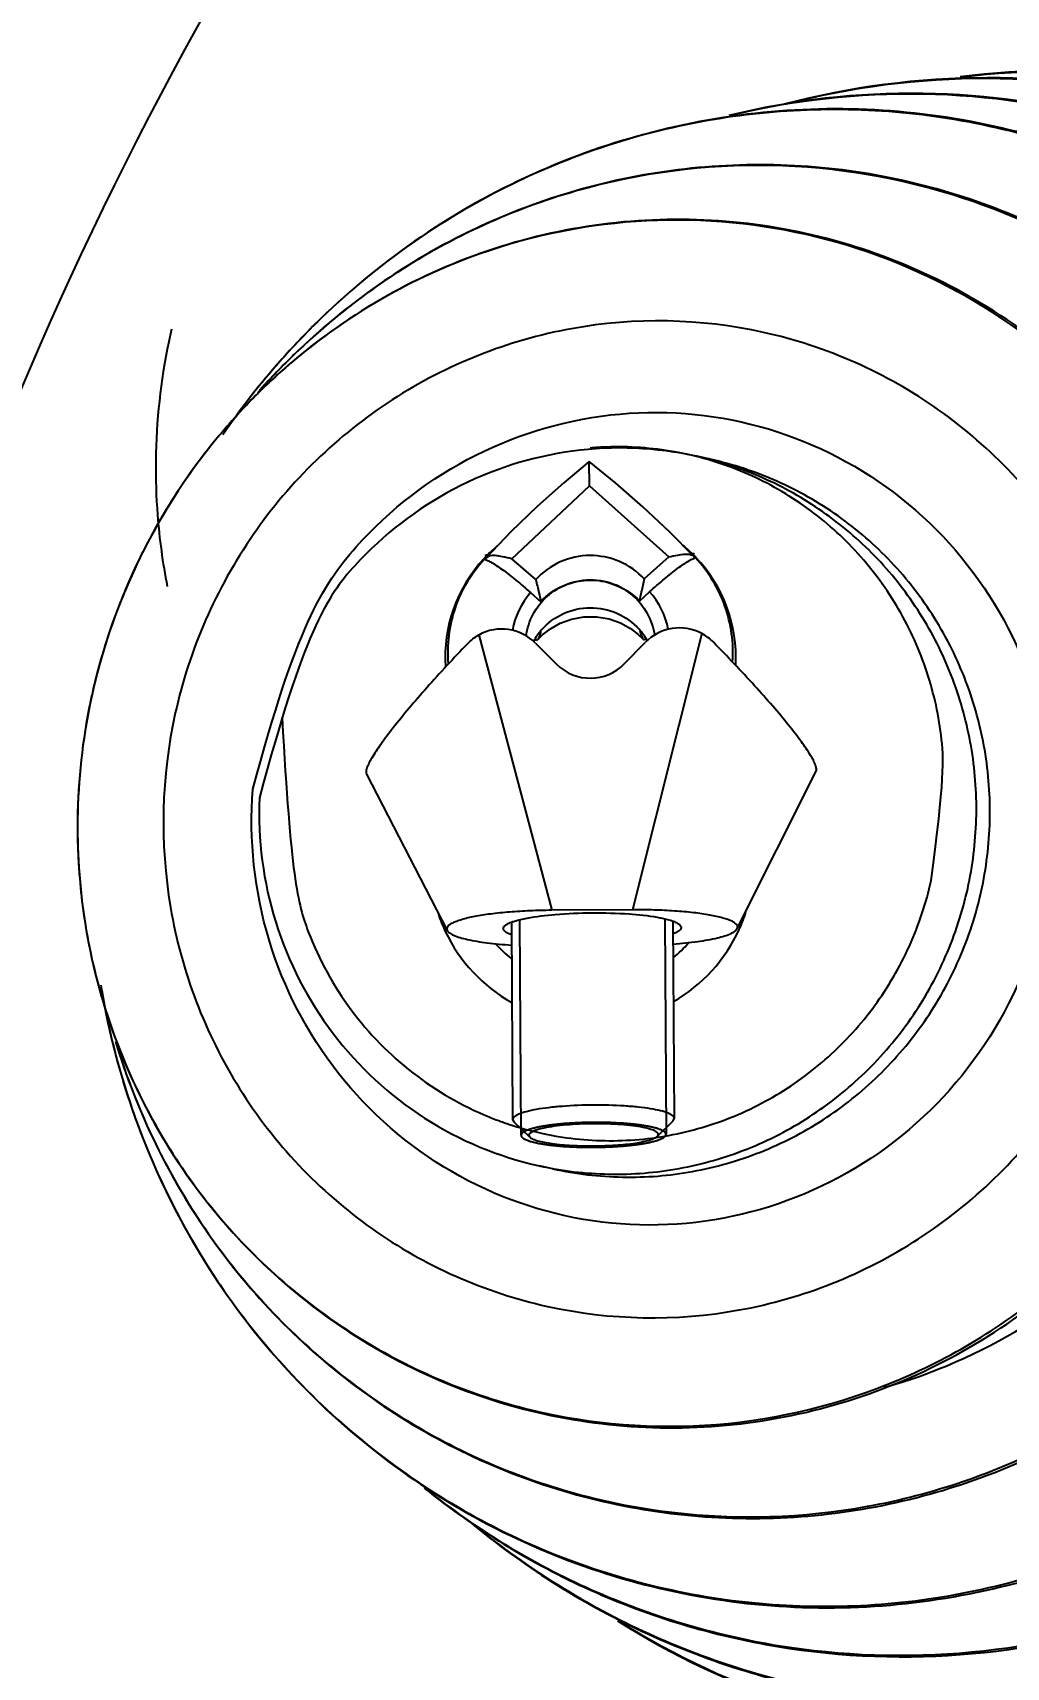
# Model space of a CAD drawing. Extents: x 4438 to 384502, y -178203 to -21188.
# Drawn here: x 374394.5 to 374432.2, y -173477.6 to -173414.2 of the extents above; entities that cross this region are included whole.
import ezdxf

# ---------------------------------------------------------------- set-up
doc = ezdxf.new("R2010")
doc.units = 0
doc.header["$LTSCALE"] = 8
doc.header["$MEASUREMENT"] = 0
doc.layers.get('0').update_dxf_attribs({"linetype": 'CONTINUOUS'})
doc.layers.get('DEFPOINTS').update_dxf_attribs({"linetype": 'CONTINUOUS'})
doc.layers.add('PL', color=5, linetype='CONTINUOUS')
doc.styles.add('DFT', font='simplex', dxfattribs={"width": 0.67, "bigfont": 'dft'})
doc.dimstyles.new('INTE$0', dxfattribs={"dimscale": 5, "dimtxt": 4, "dimasz": 3, "dimexe": 3, "dimexo": 0, "dimgap": 1, "dimtad": 1, "dimdec": 3, "dimdsep": 46, "dimtxsty": 'DFT', "dimcen": 0, "dimclrd": 3, "dimclre": 3, "dimclrt": 6, "dimadec": 0, "dimazin": 0, "dimtfac": 1, "dimtdec": 3, "dimtix": 1, "dimtmove": 1, "dimatfit": 0, "dimfxl": 1, "dimtolj": 1, "dimtzin": 0, "dimarcsym": 0})

# ---------------------------------------------------------------- blocks, each defined once
blk = doc.blocks.new('*D21')
at = {"color": 3, "lineweight": -2, "transparency": 16777216}
for p, q in [((374508.814, -173265.484), (374226.013, -173265.484)), ((374241.013, -173295.484), (374241.013, -173672.626)), ((374531.99, -173702.626), (374226.013, -173702.626))]:
    blk.add_line(p, q, dxfattribs=at)
at = {"color": 3, "transparency": 16777216}
for points in [[(374236.013, -173295.484), (374246.013, -173295.484), (374241.013, -173265.484)], [(374236.013, -173672.626), (374246.013, -173672.626), (374241.013, -173702.626)]]:
    blk.add_solid(points, dxfattribs=at)
at = {"layer": 'DEFPOINTS', "color": 0, "transparency": 16777216}
for p in [(374508.814, -173265.484), (374241.013, -173702.626), (374531.99, -173702.626)]:
    blk.add_point(p, dxfattribs=at)
at = {"color": 6, "transparency": 16777216, "insert": (374206.013, -173484.055), "char_height": 45, "attachment_point": 5, "rotation": 90, "style": 'DFT'}
blk.add_mtext('\\A1;710', dxfattribs=at)

msp = doc.modelspace()

# ---------------------------------------------------------------- linework, layer by layer
at = {"layer": 'PL', "color": 7, "ltscale": 0.5}
for p, q in [((374416.048, -173431.729), (374416.042, -173430.794)), ((374420.733, -173430.705), (374420.209, -173430.589)), ((374413.041, -173434.562), (374416.048, -173431.729)), ((374416.048, -173431.729), (374419.126, -173434.492)), ((374413.001, -173433.526), (374412.031, -173434.538)), ((374412.031, -173434.538), (374411.992, -173434.596)), ((374413.972, -173435.375), (374413.041, -173434.562)), ((374419.126, -173434.492), (374418.17, -173435.348)), ((374420.098, -173434.48), (374420.142, -173434.544)), ((374413.767, -173435.88), (374414.165, -173436.232)), ((374417.988, -173436.208), (374418.382, -173435.851)), ((374411.756, -173437.523), (374414.586, -173448.206)), ((374413.987, -173437.736), (374413.936, -173437.691)), ((374413.962, -173437.841), (374414.77, -173438.65)), ((374414.039, -173437.711), (374413.987, -173437.736)), ((374417.414, -173438.633), (374418.212, -173437.814)), ((374420.413, -173437.468), (374417.72, -173448.186)), ((374418.133, -173437.685), (374418.185, -173437.709)), ((374418.236, -173437.664), (374418.185, -173437.709)), ((374407.398, -173442.919), (374410.533, -173448.99)), ((374421.782, -173448.918), (374424.84, -173442.808)), ((374413.335, -173448.574), (374413.388, -173456.938)), ((374417.72, -173448.186), (374414.586, -173448.206)), ((374418.975, -173448.538), (374419.028, -173456.902)), ((374419.289, -173448.629), (374419.338, -173456.283)), ((374413.022, -173448.669), (374413.071, -173456.323)), ((374397.671, -173453.299), (374397.684, -173453.345)), ((374413.071, -173456.323), (374413.119, -173456.416)), ((374413.74, -173457.01), (374413.119, -173456.416)), ((374418.677, -173456.979), (374419.291, -173456.376)), ((374419.291, -173456.376), (374419.338, -173456.283)), ((374414.629, -173458.238), (374414.105, -173458.122))]:
    msp.add_line(p, q, dxfattribs=at)
for points in [[(374416.042, -173430.794), (374415.058, -173431.614), (374414.027, -173432.535), (374413.001, -173433.526)], [(374420.098, -173434.48), (374419.149, -173433.515), (374418.125, -173432.549), (374417.071, -173431.63), (374416.042, -173430.794)], [(374414.039, -173437.711), (374414.231, -173437.52), (374414.536, -173437.283), (374414.917, -173437.069), (374415.359, -173436.909), (374415.838, -173436.822), (374416.331, -173436.82), (374416.811, -173436.902), (374417.254, -173437.057), (374417.637, -173437.267), (374417.943, -173437.5), (374418.133, -173437.685)]]:
    msp.add_lwpolyline(points, dxfattribs=at)
for centre, radius, start, end in [((374527.882, -173484.222), 162.698, 126.28314, 217.56439), ((374527.882, -173484.222), 153.659, 126.18886, 242.37902), ((374527.985, -173484.354), 145.355, 125.11937, 175.36039), ((374425.701, -173445.911), 28.809, 122.91859, 124.39085), ((374425.842, -173446.105), 29.048, 124.40325, 134.11923), ((374422.861, -173445.462), 26.229, 124.39003, 134.11718), ((374422.734, -173445.286), 26.013, 122.91783, 124.37757), ((374419.517, -173444.544), 23.135, 119.91932, 120.67832), ((374419.643, -173444.74), 23.368, 120.69814, 131.87442), ((374422.85, -173431.008), 23.622, 166.90091, 167.4999), ((374425.912, -173446.171), 29.144, 134.12801, 138.63832), ((374423.057, -173431.046), 23.833, 168.14022, 179.32053), ((374422.851, -173431.008), 23.623, 167.50011, 168.12799), ((374426.025, -173446.271), 29.295, 138.63865, 145.27549), ((374422.918, -173445.515), 26.307, 134.12544, 138.32223), ((374419.699, -173444.796), 23.448, 131.88569, 136.51136), ((374422.984, -173445.575), 26.396, 138.32014, 138.62845), ((374419.802, -173444.894), 23.59, 136.51228, 143.78387), ((374417.164, -173442.694), 12.472, 93.66888, 95.00818), ((374417.164, -173442.695), 12.473, 91.33393, 93.66823), ((374422.909, -173431.037), 23.684, 179.33746, 184.41986), ((374417.248, -173443.946), 13.681, 75.25875, 77.4995), ((374419.861, -173444.931), 23.659, 143.79516, 150.80901), ((374419.881, -173444.942), 23.682, 150.80797, 155.66208), ((374422.881, -173431.04), 23.656, 184.41877, 191.20253), ((374416.092, -173438.399), 5.643, 129.8884, 136.44539), ((374416.089, -173438.399), 5.642, 44.35279, 50.51965), ((374416.09, -173438.397), 5.64, 137.15106, 183.64999), ((374416.095, -173438.402), 5.646, 136.44674, 137.15097), ((374416.024, -173438.255), 5.475, 137.05619, 137.78464), ((374416.134, -173446.755), 12.989, 108.09371, 108.57605), ((374416.036, -173438.266), 5.491, 132.06982, 137.05264), ((374416.143, -173438.266), 5.492, 44.67734, 48.05083), ((374416.153, -173446.755), 12.989, 72.17446, 72.62779), ((374416.154, -173438.255), 5.476, 43.74597, 44.67576), ((374416.155, -173438.254), 5.475, 42.93463, 43.74597), ((374416.086, -173438.402), 5.646, 43.5676, 44.35177), ((374416.091, -173438.397), 5.64, 357.07832, 43.56762), ((374420.021, -173444.998), 23.833, 155.67883, 166.88849), ((374416.023, -173437.868), 3.007, 138.61243, 170.08308), ((374416.151, -173437.867), 3.007, 10.64734, 42.11538), ((374416.06, -173438.953), 2.477, 138.86532, 151.66268), ((374416.128, -173438.952), 2.477, 29.06754, 41.86486), ((374419.817, -173444.945), 23.622, 166.90091, 167.4999), ((374420.024, -173444.984), 23.833, 168.14022, 179.32053), ((374419.818, -173444.945), 23.623, 167.50011, 168.12799), ((374419.876, -173444.975), 23.684, 179.33746, 184.41986), ((374419.848, -173444.977), 23.656, 184.41877, 191.20253), ((374415.995, -173446.414), 6.122, 198.56274, 205.25201), ((374416.288, -173446.412), 6.122, 335.47817, 342.16745), ((374416.07, -173446.369), 6.209, 205.32848, 240.81188), ((374416.212, -173446.368), 6.209, 299.9183, 335.4017), ((374419.783, -173444.986), 23.591, 191.21378, 199.02128), ((374416.097, -173446.146), 4.991, 222.5514, 231.92279), ((374416.182, -173446.145), 4.991, 308.80739, 318.17878), ((374426.005, -173446.367), 29.296, 189.72287, 196.78813), ((374419.635, -173445.035), 23.435, 199.02389, 203.10943), ((374422.865, -173445.74), 26.304, 196.80318, 200.87018), ((374425.847, -173446.414), 29.132, 196.78957, 200.86859), ((374422.789, -173445.765), 26.224, 200.87899, 211.7938), ((374416.866, -173444.675), 12.472, 247.85691, 249.19619), ((374425.762, -173446.442), 29.042, 200.87741, 211.76338), ((374416.866, -173444.674), 12.473, 249.19684, 251.53116), ((374422.574, -173445.888), 25.977, 211.81314, 212.07517), ((374425.525, -173446.577), 28.77, 211.78254, 212.07518), ((374527.985, -173484.354), 145.355, 175.36039, 214.6502)]:
    msp.add_arc(centre, radius, start, end, dxfattribs=at)
for centre, start_param, end_param in [((374412.649, -173439.221), -0.779568, 0.488239), ((374419.542, -173439.177), -0.488239, 0.779568), ((374416.083, -173437.271), 2.362024, 3.921161)]:
    msp.add_ellipse(centre, major_axis=(-0.012, 1.928), ratio=0.975113, start_param=start_param, end_param=end_param, dxfattribs=at)
for points, knots in [([(374465.579, -173455.09), (374466.689, -173450.085), (374466.529, -173439.406), (374459.041, -173425.407), (374445.999, -173416.435), (374435.453, -173415.23), (374430.427, -173415.867)], [0, 0, 0, 0, 0.251682, 0.502175, 0.751287, 1, 1, 1, 1]), ([(374465.43, -173455.057), (374466.536, -173450.068), (374466.384, -173439.428), (374458.957, -173425.471), (374446.005, -173416.502), (374435.518, -173415.262), (374430.515, -173415.875)], [0, 0, 0, 0, 0.251968, 0.502551, 0.751515, 1, 1, 1, 1]), ([(374461.741, -173454.24), (374462.321, -173451.624), (374462.823, -173446.226), (374461.535, -173438.226), (374458.293, -173430.815), (374453.3, -173424.48), (374446.878, -173419.633), (374439.441, -173416.593), (374431.479, -173415.558), (374426.159, -173416.252), (374423.597, -173416.928)], [0, 0, 0, 0, 0.125926, 0.251647, 0.377035, 0.502024, 0.626659, 0.751072, 0.875453, 1, 1, 1, 1]), ([(374461.592, -173454.206), (374462.17, -173451.596), (374462.673, -173446.21), (374461.393, -173438.227), (374458.168, -173430.832), (374453.2, -173424.511), (374446.809, -173419.671), (374439.406, -173416.631), (374431.479, -173415.585), (374426.179, -173416.265), (374423.625, -173416.934)], [0, 0, 0, 0, 0.126092, 0.251944, 0.377405, 0.502395, 0.626965, 0.751271, 0.875538, 1, 1, 1, 1]), ([(374457.602, -173453.322), (374458.154, -173450.831), (374458.637, -173445.691), (374457.435, -173438.069), (374454.384, -173430.995), (374449.674, -173424.927), (374443.602, -173420.253), (374436.554, -173417.274), (374428.987, -173416.182), (374423.91, -173416.762), (374421.46, -173417.364)], [0, 0, 0, 0, 0.125918, 0.251632, 0.377024, 0.502022, 0.626668, 0.751088, 0.875467, 1, 1, 1, 1]), ([(374457.452, -173453.289), (374458.003, -173450.804), (374458.487, -173445.678), (374457.294, -173438.076), (374454.264, -173431.022), (374449.583, -173424.968), (374443.547, -173420.3), (374436.539, -173417.318), (374429.01, -173416.211), (374423.956, -173416.773), (374421.515, -173417.365)], [0, 0, 0, 0, 0.12609, 0.251941, 0.377409, 0.50241, 0.626991, 0.751302, 0.875561, 1, 1, 1, 1]), ([(374453.462, -173452.404), (374454.181, -173449.161), (374454.515, -173442.382), (374451.598, -173432.689), (374445.606, -173424.557), (374437.229, -173418.967), (374427.456, -173416.584), (374417.447, -173417.698), (374408.397, -173422.154), (374403.698, -173427.017), (374401.831, -173429.752)], [0, 0, 0, 0, 0.125834, 0.25133, 0.376313, 0.500834, 0.625157, 0.749637, 0.874558, 1, 1, 1, 1]), ([(374453.313, -173452.371), (374453.928, -173449.597), (374454.352, -173443.841), (374452.492, -173435.428), (374448.296, -173427.927), (374442.121, -173421.995), (374434.497, -173418.145), (374426.081, -173416.715), (374417.611, -173417.825), (374412.409, -173420.198), (374410.045, -173421.728)], [0, 0, 0, 0, 0.126096, 0.251883, 0.377177, 0.501939, 0.626317, 0.750589, 0.875069, 1, 1, 1, 1]), ([(374447.816, -173451.152), (374448.435, -173448.36), (374448.767, -173442.537), (374446.461, -173434.146), (374441.596, -173426.951), (374434.68, -173421.741), (374426.455, -173419.077), (374417.805, -173419.253), (374409.673, -173422.236), (374405.164, -173425.892), (374403.271, -173428.019)], [0, 0, 0, 0, 0.125851, 0.251396, 0.376468, 0.501089, 0.625466, 0.749913, 0.874712, 1, 1, 1, 1]), ([(374447.666, -173451.119), (374448.222, -173448.614), (374448.605, -173443.417), (374446.925, -173435.82), (374443.137, -173429.048), (374437.561, -173423.691), (374430.676, -173420.215), (374423.077, -173418.924), (374415.43, -173419.925), (374410.732, -173422.068), (374408.598, -173423.45)], [0, 0, 0, 0, 0.126096, 0.251883, 0.377177, 0.501939, 0.626317, 0.750589, 0.875069, 1, 1, 1, 1]), ([(374441.96, -173449.854), (374442.619, -173446.878), (374442.781, -173440.614), (374439.456, -173431.89), (374433.065, -173425.11), (374424.568, -173421.34), (374415.274, -173421.165), (374406.616, -173424.61), (374399.916, -173431.111), (374397.415, -173436.857), (374396.755, -173439.832)], [0, 0, 0, 0, 0.125688, 0.250971, 0.375687, 0.5, 0.624313, 0.749029, 0.874312, 1, 1, 1, 1]), ([(374441.81, -173449.821), (374442.295, -173447.634), (374442.644, -173443.102), (374441.242, -173436.461), (374438.034, -173430.498), (374433.278, -173425.714), (374427.365, -173422.503), (374420.782, -173421.136), (374414.082, -173421.722), (374409.899, -173423.386), (374407.977, -173424.492)], [0, 0, 0, 0, 0.126103, 0.251905, 0.377233, 0.502037, 0.626446, 0.750716, 0.875152, 1, 1, 1, 1]), ([(374437.226, -173448.805), (374437.771, -173446.348), (374437.905, -173441.178), (374435.167, -173433.981), (374429.903, -173428.391), (374422.906, -173425.285), (374415.251, -173425.142), (374408.118, -173427.985), (374402.595, -173433.35), (374400.531, -173438.092), (374399.987, -173440.549)], [0, 0, 0, 0, 0.12586, 0.251216, 0.375861, 0.5, 0.624139, 0.748784, 0.87414, 1, 1, 1, 1]), ([(374402.993, -173443.512), (374404.652, -173437.297), (374406.723, -173433.862), (374411.46, -173430.221), (374417.186, -173428.575), (374423.1, -173429.17), (374428.371, -173431.922), (374432.262, -173436.445), (374434.241, -173442.091), (374434.102, -173446.105), (374433.678, -173448.018)], [0, 0, 0, 0, 0.125793, 0.250987, 0.375513, 0.499648, 0.623881, 0.748647, 0.874088, 1, 1, 1, 1]), ([(374420.209, -173430.589), (374418.64, -173430.241), (374415.346, -173430.102), (374410.65, -173431.613), (374406.737, -173434.643), (374404.96, -173437.444), (374403.25, -173443.838)], [0, 0, 0, 0, 0.248744, 0.498168, 0.748628, 1, 1, 1, 1]), ([(374429.305, -173447.048), (374429.822, -173443.199), (374429.783, -173441.398), (374429.172, -173438.772), (374428.037, -173436.331), (374426.427, -173434.184), (374424.41, -173432.423), (374422.076, -173431.127), (374419.527, -173430.351), (374417.755, -173430.205), (374416.874, -173430.225)], [0, 0, 0, 0, 0.125969, 0.251776, 0.3773, 0.502458, 0.627231, 0.751668, 0.875875, 1, 1, 1, 1]), ([(374430.72, -173447.362), (374430.914, -173446.485), (374431.138, -173444.689), (374430.962, -173441.987), (374430.281, -173439.37), (374429.121, -173436.935), (374427.523, -173434.771), (374425.545, -173432.957), (374423.26, -173431.56), (374421.585, -173430.941), (374420.729, -173430.715)], [0, 0, 0, 0, 0.125891, 0.251644, 0.377157, 0.502347, 0.627183, 0.751685, 0.875922, 1, 1, 1, 1]), ([(374431.244, -173447.478), (374431.443, -173446.579), (374431.668, -173444.738), (374431.468, -173441.968), (374430.738, -173439.294), (374429.507, -173436.818), (374427.821, -173434.636), (374425.744, -173432.831), (374423.358, -173431.474), (374421.619, -173430.902), (374420.733, -173430.705)], [0, 0, 0, 0, 0.125913, 0.251684, 0.377201, 0.502384, 0.627204, 0.751688, 0.875914, 1, 1, 1, 1]), ([(374410.581, -173438.639), (374410.522, -173437.912), (374410.706, -173436.415), (374411.477, -173435.119), (374411.969, -173434.576)], [0, 0, 0, 0, 0.499091, 1, 1, 1, 1]), ([(374411.992, -173434.596), (374412.029, -173434.601), (374412.117, -173434.634), (374412.265, -173434.712), (374412.451, -173434.829), (374412.767, -173435.05), (374413.213, -173435.401), (374413.575, -173435.711), (374413.767, -173435.88)], [0, 0, 0, 0, 0.050808, 0.126959, 0.227592, 0.350569, 0.651343, 1, 1, 1, 1]), ([(374413.041, -173434.562), (374412.92, -173434.537), (374412.702, -173434.488), (374412.375, -173434.429), (374412.115, -173434.447), (374412.031, -173434.538)], [0, 0, 0, 0, 0.358163, 0.640854, 1, 1, 1, 1]), ([(374418.17, -173435.348), (374417.906, -173435.062), (374417.246, -173434.595), (374416.065, -173434.357), (374414.886, -173434.61), (374414.233, -173435.085), (374413.972, -173435.375)], [0, 0, 0, 0, 0.249441, 0.5, 0.750559, 1, 1, 1, 1]), ([(374418.382, -173435.851), (374418.572, -173435.678), (374418.931, -173435.363), (374419.373, -173435.007), (374419.686, -173434.782), (374419.871, -173434.662), (374420.017, -173434.583), (374420.105, -173434.549), (374420.142, -173434.544)], [0, 0, 0, 0, 0.349189, 0.650231, 0.773187, 0.873677, 0.949562, 1, 1, 1, 1]), ([(374419.126, -173434.492), (374419.241, -173434.469), (374419.447, -173434.425), (374419.724, -173434.382), (374419.943, -173434.383), (374420.061, -173434.441), (374420.098, -173434.48)], [0, 0, 0, 0, 0.351742, 0.630747, 0.839603, 1, 1, 1, 1]), ([(374421.603, -173438.569), (374421.653, -173437.841), (374421.449, -173436.347), (374420.662, -173435.061), (374420.163, -173434.525)], [0, 0, 0, 0, 0.499091, 1, 1, 1, 1]), ([(374413.598, -173437.565), (374413.634, -173437.271), (374413.817, -173436.69), (374414.384, -173435.976), (374415.168, -173435.505), (374415.771, -173435.393), (374416.071, -173435.391)], [0, 0, 0, 0, 0.248314, 0.49772, 0.748429, 1, 1, 1, 1]), ([(374413.972, -173435.375), (374414.008, -173435.541), (374414.077, -173435.826), (374414.143, -173436.111), (374414.165, -173436.232)], [0, 0, 0, 0, 0.579834, 1, 1, 1, 1]), ([(374414.165, -173436.232), (374414.403, -173435.969), (374414.999, -173435.539), (374416.071, -173435.31), (374417.146, -173435.525), (374417.747, -173435.948), (374417.988, -173436.208)], [0, 0, 0, 0, 0.249439, 0.5, 0.750561, 1, 1, 1, 1]), ([(374416.071, -173435.391), (374416.371, -173435.389), (374416.976, -173435.493), (374417.766, -173435.955), (374418.342, -173436.661), (374418.532, -173437.24), (374418.572, -173437.534)], [0, 0, 0, 0, 0.251571, 0.50228, 0.751686, 1, 1, 1, 1]), ([(374418.17, -173435.348), (374418.137, -173435.515), (374418.071, -173435.8), (374418.008, -173436.087), (374417.988, -173436.208)], [0, 0, 0, 0, 0.579834, 1, 1, 1, 1]), ([(374414.194, -173437.323), (374414.426, -173437.058), (374415.011, -173436.622), (374415.724, -173436.467), (374416.078, -173436.464)], [0, 0, 0, 0, 0.498851, 1, 1, 1, 1]), ([(374416.078, -173436.464), (374416.432, -173436.462), (374417.147, -173436.608), (374417.738, -173437.037), (374417.973, -173437.299)], [0, 0, 0, 0, 0.501149, 1, 1, 1, 1]), ([(374411.318, -173437.861), (374410.782, -173438.422), (374410.014, -173439.251), (374409.065, -173440.347), (374408.466, -173441.08), (374407.98, -173441.721), (374407.632, -173442.242), (374407.439, -173442.6), (374407.379, -173442.812), (374407.384, -173442.892), (374407.398, -173442.919)], [0, 0, 0, 0, 0.359968, 0.524793, 0.672971, 0.799081, 0.897745, 0.964645, 0.98583, 1, 1, 1, 1]), ([(374414.157, -173437.384), (374414.144, -173437.45), (374414.122, -173437.543), (374414.079, -173437.651), (374414.054, -173437.695), (374414.039, -173437.711)], [0, 0, 0, 0, 0.575562, 0.812449, 1, 1, 1, 1]), ([(374418.01, -173437.359), (374418.024, -173437.425), (374418.048, -173437.518), (374418.092, -173437.626), (374418.118, -173437.669), (374418.133, -173437.685)], [0, 0, 0, 0, 0.575562, 0.812449, 1, 1, 1, 1]), ([(374424.84, -173442.808), (374424.854, -173442.781), (374424.857, -173442.7), (374424.795, -173442.489), (374424.597, -173442.134), (374424.242, -173441.617), (374423.748, -173440.982), (374423.14, -173440.258), (374422.177, -173439.174), (374421.398, -173438.354), (374420.855, -173437.801)], [0, 0, 0, 0, 0.01417, 0.035355, 0.102255, 0.200919, 0.327029, 0.475207, 0.640032, 1, 1, 1, 1]), ([(374396.755, -173439.832), (374396.095, -173442.808), (374395.934, -173449.073), (374399.258, -173457.796), (374405.649, -173464.577), (374414.147, -173468.346), (374423.441, -173468.521), (374432.099, -173465.077), (374438.798, -173458.576), (374441.3, -173452.83), (374441.96, -173449.854)], [0, 0, 0, 0, 0.125688, 0.250971, 0.375687, 0.5, 0.624313, 0.749029, 0.874312, 1, 1, 1, 1]), ([(374399.987, -173440.549), (374399.442, -173443.006), (374399.308, -173448.175), (374402.046, -173455.372), (374407.31, -173460.963), (374414.307, -173464.069), (374421.962, -173464.211), (374429.095, -173461.369), (374434.618, -173456.004), (374436.682, -173451.261), (374437.226, -173448.805)], [0, 0, 0, 0, 0.12586, 0.251216, 0.375861, 0.5, 0.624139, 0.748784, 0.87414, 1, 1, 1, 1]), ([(374404.132, -173440.738), (374404.46, -173446.829), (374404.998, -173449.099), (374406.677, -173452.153), (374409.102, -173454.639), (374411.109, -173455.798), (374412.165, -173456.227)], [0, 0, 0, 0, 0.251375, 0.501829, 0.751298, 1, 1, 1, 1]), ([(374433.678, -173448.018), (374433.254, -173449.931), (374431.683, -173453.628), (374427.503, -173457.909), (374422.065, -173460.364), (374416.123, -173460.63), (374410.512, -173458.669), (374406.019, -173454.756), (374403.265, -173449.453), (374402.841, -173445.464), (374402.993, -173443.512)], [0, 0, 0, 0, 0.125912, 0.251353, 0.376118, 0.500351, 0.624486, 0.749012, 0.874207, 1, 1, 1, 1]), ([(374403.25, -173443.838), (374403.182, -173445.461), (374403.608, -173448.752), (374405.873, -173453.152), (374409.491, -173456.507), (374412.536, -173457.774), (374414.105, -173458.122)], [0, 0, 0, 0, 0.251373, 0.501833, 0.751256, 1, 1, 1, 1]), ([(374412.915, -173456.505), (374413.75, -173456.784), (374415.487, -173457.166), (374418.152, -173457.175), (374420.765, -173456.624), (374423.21, -173455.536), (374425.382, -173453.959), (374427.185, -173451.961), (374428.542, -173449.631), (374429.111, -173447.921), (374429.305, -173447.048)], [0, 0, 0, 0, 0.124125, 0.248332, 0.372769, 0.497542, 0.6227, 0.748224, 0.874031, 1, 1, 1, 1]), ([(374414.105, -173458.122), (374414.991, -173458.318), (374416.81, -173458.535), (374419.545, -173458.313), (374422.19, -173457.555), (374424.64, -173456.29), (374426.803, -173454.566), (374428.594, -173452.451), (374429.946, -173450.026), (374430.52, -173448.262), (374430.72, -173447.362)], [0, 0, 0, 0, 0.124086, 0.248312, 0.372796, 0.497616, 0.622799, 0.748317, 0.874086, 1, 1, 1, 1]), ([(374414.629, -173458.238), (374415.515, -173458.434), (374417.333, -173458.651), (374420.069, -173458.429), (374422.714, -173457.671), (374425.164, -173456.406), (374427.327, -173454.683), (374429.118, -173452.567), (374430.47, -173450.142), (374431.044, -173448.378), (374431.244, -173447.478)], [0, 0, 0, 0, 0.124086, 0.248312, 0.372796, 0.497616, 0.622799, 0.748316, 0.874087, 1, 1, 1, 1]), ([(374414.586, -173448.206), (374414.307, -173448.208), (374413.76, -173448.221), (374412.969, -173448.268), (374412.247, -173448.342), (374411.624, -173448.437), (374411.181, -173448.537), (374410.899, -173448.629), (374410.742, -173448.695), (374410.625, -173448.764), (374410.546, -173448.835), (374410.509, -173448.915), (374410.522, -173448.968), (374410.533, -173448.99)], [0, 0, 0, 0, 0.195232, 0.382368, 0.553659, 0.702232, 0.822224, 0.870262, 0.909851, 0.941092, 0.964729, 0.98283, 1, 1, 1, 1]), ([(374413.019, -173448.669), (374413.058, -173448.654), (374413.258, -173448.586), (374413.464, -173448.54), (374413.629, -173448.508)], [0, 0, 0, 0, 0.199616, 1, 1, 1, 1]), ([(374413.629, -173448.508), (374413.99, -173448.439), (374414.831, -173448.341), (374416.153, -173448.287), (374417.476, -173448.324), (374418.319, -173448.411), (374418.68, -173448.476)], [0, 0, 0, 0, 0.217421, 0.5, 0.782579, 1, 1, 1, 1]), ([(374421.782, -173448.918), (374421.793, -173448.896), (374421.805, -173448.843), (374421.767, -173448.763), (374421.688, -173448.694), (374421.57, -173448.626), (374421.412, -173448.562), (374421.128, -173448.473), (374420.684, -173448.379), (374420.061, -173448.292), (374419.338, -173448.228), (374418.546, -173448.19), (374417.999, -173448.184), (374417.72, -173448.186)], [0, 0, 0, 0, 0.01717, 0.035271, 0.058908, 0.090149, 0.129738, 0.177776, 0.297768, 0.446341, 0.617632, 0.804768, 1, 1, 1, 1]), ([(374418.68, -173448.476), (374418.743, -173448.487), (374418.95, -173448.527), (374419.155, -173448.578), (374419.292, -173448.629)], [0, 0, 0, 0, 0.303775, 1, 1, 1, 1]), ([(374419.292, -173448.629), (374419.347, -173448.649), (374419.44, -173448.688), (374419.548, -173448.758), (374419.61, -173448.838), (374419.603, -173448.898), (374419.593, -173448.92)], [0, 0, 0, 0, 0.379029, 0.650144, 0.838695, 1, 1, 1, 1]), ([(374410.533, -173448.99), (374410.553, -173449.027), (374410.631, -173449.101), (374410.886, -173449.232), (374411.377, -173449.363), (374412.128, -173449.485), (374412.705, -173449.536), (374413.023, -173449.557)], [0, 0, 0, 0, 0.048875, 0.119281, 0.331415, 0.631345, 1, 1, 1, 1]), ([(374412.722, -173448.964), (374412.712, -173448.941), (374412.704, -173448.882), (374412.765, -173448.801), (374412.873, -173448.73), (374412.965, -173448.69), (374413.019, -173448.669)], [0, 0, 0, 0, 0.16131, 0.349862, 0.620976, 1, 1, 1, 1]), ([(374413.022, -173449.158), (374412.952, -173449.133), (374412.842, -173449.086), (374412.743, -173449.005), (374412.722, -173448.964)], [0, 0, 0, 0, 0.616213, 1, 1, 1, 1]), ([(374419.593, -173448.92), (374419.573, -173448.962), (374419.475, -173449.044), (374419.365, -173449.092), (374419.295, -173449.118)], [0, 0, 0, 0, 0.383792, 1, 1, 1, 1]), ([(374419.299, -173449.517), (374419.617, -173449.492), (374420.194, -173449.434), (374420.943, -173449.302), (374421.433, -173449.165), (374421.686, -173449.03), (374421.763, -173448.956), (374421.782, -173448.918)], [0, 0, 0, 0, 0.368655, 0.668585, 0.880719, 0.951125, 1, 1, 1, 1]), ([(374398.081, -173454.233), (374399.032, -173456.463), (374401.648, -173460.644), (374407.3, -173465.362), (374414.134, -173468.073), (374421.473, -173468.502), (374428.592, -173466.609), (374434.795, -173462.583), (374439.474, -173456.833), (374441.282, -173452.205), (374441.81, -173449.821)], [0, 0, 0, 0, 0.12518, 0.249812, 0.374103, 0.498395, 0.623028, 0.748208, 0.87393, 1, 1, 1, 1]), ([(374427.464, -173466.729), (374431.249, -173465.667), (374438.381, -173461.35), (374442.226, -173453.967), (374443.082, -173450.103)], [0, 0, 0, 0, 0.498314, 1, 1, 1, 1]), ([(374397.095, -173451.112), (374397.631, -173454.38), (374399.835, -173460.774), (374406.154, -173468.638), (374414.754, -173473.877), (374424.618, -173475.848), (374434.573, -173474.322), (374443.44, -173469.485), (374450.18, -173461.932), (374452.743, -173455.648), (374453.462, -173452.404)], [0, 0, 0, 0, 0.125442, 0.250362, 0.374842, 0.499165, 0.623687, 0.748669, 0.874166, 1, 1, 1, 1]), ([(374397.669, -173453.298), (374398.487, -173456.025), (374401.029, -173461.243), (374407.139, -173467.382), (374414.903, -173471.196), (374423.484, -173472.257), (374431.953, -173470.457), (374439.401, -173465.992), (374445.037, -173459.362), (374447.197, -173453.945), (374447.816, -173451.152)], [0, 0, 0, 0, 0.125287, 0.250086, 0.374533, 0.498911, 0.623531, 0.748604, 0.874149, 1, 1, 1, 1]), ([(374400.563, -173459.682), (374401.913, -173461.837), (374405.264, -173465.765), (374411.772, -173469.906), (374419.205, -173471.948), (374426.914, -173471.707), (374434.232, -173469.209), (374440.528, -173464.672), (374445.262, -173458.497), (374447.111, -173453.625), (374447.666, -173451.119)], [0, 0, 0, 0, 0.124931, 0.249411, 0.373683, 0.498061, 0.622823, 0.748117, 0.873904, 1, 1, 1, 1]), ([(374401.147, -173461.855), (374402.642, -173464.24), (374406.354, -173468.59), (374413.561, -173473.176), (374421.793, -173475.438), (374430.331, -173475.172), (374438.435, -173472.405), (374445.408, -173467.38), (374450.65, -173460.541), (374452.698, -173455.146), (374453.313, -173452.371)], [0, 0, 0, 0, 0.124931, 0.249411, 0.373683, 0.498061, 0.622823, 0.748117, 0.873904, 1, 1, 1, 1]), ([(374409.645, -173470.632), (374411.611, -173472.215), (374415.967, -173474.886), (374423.287, -173477.096), (374430.934, -173477.377), (374438.414, -173475.707), (374445.248, -173472.198), (374451.003, -173467.076), (374455.315, -173460.676), (374457.049, -173455.813), (374457.602, -173453.322)], [0, 0, 0, 0, 0.124533, 0.248912, 0.373332, 0.497978, 0.622976, 0.748368, 0.874082, 1, 1, 1, 1]), ([(374409.697, -173470.657), (374411.659, -173472.226), (374416.002, -173474.871), (374423.294, -173477.051), (374430.906, -173477.31), (374438.349, -173475.631), (374445.151, -173472.123), (374450.88, -173467.01), (374455.173, -173460.624), (374456.901, -173455.774), (374457.452, -173453.289)], [0, 0, 0, 0, 0.124439, 0.248698, 0.373009, 0.49759, 0.622591, 0.748059, 0.87391, 1, 1, 1, 1]), ([(374411.397, -173471.93), (374413.433, -173473.626), (374417.961, -173476.505), (374425.614, -173478.933), (374433.641, -173479.323), (374441.511, -173477.644), (374448.715, -173474.014), (374454.786, -173468.667), (374459.335, -173461.96), (374461.161, -173456.855), (374461.741, -173454.24)], [0, 0, 0, 0, 0.124548, 0.248928, 0.373341, 0.497976, 0.622965, 0.748353, 0.874074, 1, 1, 1, 1]), ([(374411.428, -173471.939), (374413.459, -173473.624), (374417.975, -173476.482), (374425.602, -173478.885), (374433.597, -173479.258), (374441.434, -173477.574), (374448.609, -173473.945), (374454.658, -173468.606), (374459.192, -173461.911), (374461.013, -173456.817), (374461.592, -173454.206)], [0, 0, 0, 0, 0.124462, 0.248729, 0.373035, 0.497605, 0.622595, 0.748056, 0.873908, 1, 1, 1, 1]), ([(374417.139, -173475.779), (374421.424, -173478.482), (374431.492, -173481.849), (374447.106, -173479.232), (374459.81, -173469.708), (374464.469, -173460.096), (374465.579, -173455.09)], [0, 0, 0, 0, 0.248713, 0.497825, 0.748318, 1, 1, 1, 1]), ([(374417.224, -173475.811), (374421.499, -173478.481), (374431.527, -173481.791), (374447.058, -173479.137), (374459.689, -173469.626), (374464.324, -173460.047), (374465.43, -173455.057)], [0, 0, 0, 0, 0.248485, 0.497449, 0.748032, 1, 1, 1, 1]), ([(374416.201, -173455.766), (374415.801, -173455.769), (374415.22, -173455.79), (374414.482, -173455.861), (374414.012, -173455.928), (374413.626, -173456.008), (374413.365, -173456.087), (374413.211, -173456.16), (374413.121, -173456.218), (374413.071, -173456.282), (374413.071, -173456.323)], [0, 0, 0, 0, 0.368991, 0.536295, 0.683761, 0.806188, 0.8997, 0.935021, 0.962858, 1, 1, 1, 1]), ([(374419.338, -173456.283), (374419.338, -173456.242), (374419.287, -173456.179), (374419.196, -173456.122), (374419.041, -173456.051), (374418.779, -173455.975), (374418.392, -173455.9), (374417.921, -173455.839), (374417.183, -173455.778), (374416.601, -173455.763), (374416.201, -173455.766)], [0, 0, 0, 0, 0.037142, 0.064979, 0.1003, 0.193813, 0.316239, 0.463705, 0.631009, 1, 1, 1, 1]), ([(374430.079, -173480.558), (374434.162, -173481.47), (374442.805, -173481.651), (374454.812, -173476.875), (374464.123, -173467.853), (374467.597, -173459.873), (374468.513, -173455.741)], [0, 0, 0, 0, 0.248534, 0.497926, 0.748535, 1, 1, 1, 1]), ([(374430.296, -173480.564), (374434.352, -173481.431), (374442.924, -173481.54), (374454.806, -173476.731), (374464.014, -173467.741), (374467.453, -173459.814), (374468.364, -173455.708)], [0, 0, 0, 0, 0.248279, 0.497577, 0.748292, 1, 1, 1, 1]), ([(374413.418, -173456.867), (374413.416, -173456.876), (374413.413, -173456.889), (374413.409, -173456.906), (374413.407, -173456.919), (374413.404, -173456.931), (374413.401, -173456.942), (374413.399, -173456.951), (374413.398, -173456.956), (374413.397, -173456.96), (374413.396, -173456.964), (374413.396, -173456.966), (374413.395, -173456.968), (374413.395, -173456.969), (374413.395, -173456.97), (374413.396, -173456.971), (374413.397, -173456.972), (374413.399, -173456.974), (374413.401, -173456.976), (374413.405, -173456.98), (374413.409, -173456.984), (374413.415, -173456.989), (374413.424, -173456.998), (374413.435, -173457.008), (374413.448, -173457.021), (374413.461, -173457.034), (374413.472, -173457.044), (374413.481, -173457.053), (374413.487, -173457.058), (374413.491, -173457.062), (374413.495, -173457.066), (374413.497, -173457.068), (374413.499, -173457.07), (374413.5, -173457.071), (374413.501, -173457.072), (374413.503, -173457.073), (374413.505, -173457.074), (374413.51, -173457.075), (374413.515, -173457.078), (374413.523, -173457.081), (374413.532, -173457.085), (374413.544, -173457.09), (374413.563, -173457.097), (374413.587, -173457.107), (374413.615, -173457.119), (374413.644, -173457.13), (374413.668, -173457.14), (374413.687, -173457.148), (374413.698, -173457.153), (374413.708, -173457.157), (374413.715, -173457.16), (374413.721, -173457.162), (374413.725, -173457.164), (374413.728, -173457.165), (374413.729, -173457.166), (374413.732, -173457.166), (374413.736, -173457.167), (374413.742, -173457.169), (374413.751, -173457.171), (374413.762, -173457.173), (374413.776, -173457.177), (374413.794, -173457.181), (374413.823, -173457.188), (374413.859, -173457.197), (374413.902, -173457.207), (374413.946, -173457.218), (374413.982, -173457.227), (374414.011, -173457.233), (374414.029, -173457.238), (374414.043, -173457.241), (374414.054, -173457.244), (374414.063, -173457.246), (374414.069, -173457.248), (374414.073, -173457.249), (374414.076, -173457.249), (374414.079, -173457.25), (374414.084, -173457.25), (374414.092, -173457.252), (374414.103, -173457.253), (374414.117, -173457.255), (374414.135, -173457.258), (374414.158, -173457.262), (374414.194, -173457.267), (374414.24, -173457.274), (374414.295, -173457.283), (374414.349, -173457.291), (374414.395, -173457.298), (374414.432, -173457.304), (374414.454, -173457.307), (374414.473, -173457.31), (374414.486, -173457.312), (374414.498, -173457.314), (374414.506, -173457.315), (374414.51, -173457.316), (374414.514, -173457.317), (374414.518, -173457.317), (374414.523, -173457.317), (374414.533, -173457.318), (374414.546, -173457.32), (374414.563, -173457.321), (374414.585, -173457.323), (374414.612, -173457.326), (374414.656, -173457.33), (374414.71, -173457.335), (374414.776, -173457.342), (374414.841, -173457.348), (374414.896, -173457.353), (374414.939, -173457.357), (374414.972, -173457.36), (374414.999, -173457.363), (374415.018, -173457.365), (374415.029, -173457.366), (374415.037, -173457.367), (374415.046, -173457.367), (374415.058, -173457.368), (374415.079, -173457.369), (374415.108, -173457.37), (374415.144, -173457.372), (374415.191, -173457.374), (374415.251, -173457.377), (374415.322, -173457.381), (374415.393, -173457.385), (374415.452, -173457.388), (374415.499, -173457.39), (374415.535, -173457.392), (374415.564, -173457.393), (374415.585, -173457.395), (374415.597, -173457.395), (374415.606, -173457.396), (374415.615, -173457.396), (374415.628, -173457.396), (374415.65, -173457.396), (374415.682, -173457.396), (374415.719, -173457.397), (374415.77, -173457.398), (374415.833, -173457.398), (374415.934, -173457.4), (374416.06, -173457.401), (374416.161, -173457.402), (374416.212, -173457.403)], [0, 0, 0, 0, 0.03125, 0.046875, 0.0625, 0.078125, 0.09375, 0.101562, 0.109375, 0.113281, 0.117188, 0.121094, 0.123047, 0.124023, 0.125, 0.125977, 0.126953, 0.128906, 0.132812, 0.136719, 0.140625, 0.148438, 0.15625, 0.171875, 0.1875, 0.203125, 0.21875, 0.226562, 0.234375, 0.238281, 0.242188, 0.246094, 0.248047, 0.249023, 0.25, 0.250977, 0.251953, 0.253906, 0.257812, 0.261719, 0.265625, 0.273438, 0.28125, 0.296875, 0.3125, 0.328125, 0.34375, 0.351562, 0.359375, 0.363281, 0.367188, 0.371094, 0.373047, 0.374023, 0.375, 0.375977, 0.376953, 0.378906, 0.382812, 0.386719, 0.390625, 0.398438, 0.40625, 0.421875, 0.4375, 0.453125, 0.46875, 0.476562, 0.484375, 0.488281, 0.492188, 0.496094, 0.498047, 0.499023, 0.5, 0.500977, 0.501953, 0.503906, 0.507812, 0.511719, 0.515625, 0.523438, 0.53125, 0.546875, 0.5625, 0.578125, 0.59375, 0.601562, 0.609375, 0.613281, 0.617188, 0.621094, 0.623047, 0.624023, 0.625, 0.625977, 0.626953, 0.628906, 0.632812, 0.636719, 0.640625, 0.648438, 0.65625, 0.671875, 0.6875, 0.703125, 0.71875, 0.726562, 0.734375, 0.742188, 0.746094, 0.748047, 0.75, 0.751953, 0.753906, 0.757812, 0.765625, 0.773438, 0.78125, 0.796875, 0.8125, 0.828125, 0.84375, 0.851562, 0.859375, 0.867188, 0.871094, 0.873047, 0.875, 0.876953, 0.878906, 0.882812, 0.890625, 0.898438, 0.90625, 0.921875, 0.9375, 0.96875, 1, 1, 1, 1]), ([(374413.514, -173456.794), (374413.509, -173456.797), (374413.502, -173456.801), (374413.492, -173456.807), (374413.486, -173456.811), (374413.479, -173456.815), (374413.472, -173456.82), (374413.466, -173456.824), (374413.462, -173456.828), (374413.458, -173456.83), (374413.456, -173456.832), (374413.452, -173456.835), (374413.447, -173456.839), (374413.442, -173456.843), (374413.437, -173456.848), (374413.433, -173456.852), (374413.426, -173456.859), (374413.421, -173456.864), (374413.418, -173456.867)], [0, 0, 0, 0, 0.125, 0.1875, 0.25, 0.3125, 0.375, 0.4375, 0.46875, 0.5, 0.53125, 0.5625, 0.625, 0.6875, 0.75, 0.8125, 0.875, 1, 1, 1, 1]), ([(374416.205, -173456.437), (374416.132, -173456.439), (374416.022, -173456.442), (374415.876, -173456.445), (374415.784, -173456.447), (374415.711, -173456.449), (374415.665, -173456.45), (374415.633, -173456.451), (374415.615, -173456.452), (374415.597, -173456.453), (374415.575, -173456.454), (374415.521, -173456.457), (374415.441, -173456.462), (374415.334, -173456.469), (374415.245, -173456.475), (374415.174, -173456.479), (374415.13, -173456.482), (374415.094, -173456.484), (374415.072, -173456.485), (374415.056, -173456.486), (374415.048, -173456.487), (374415.04, -173456.488), (374415.03, -173456.489), (374415.006, -173456.492), (374414.97, -173456.495), (374414.922, -173456.5), (374414.875, -173456.505), (374414.827, -173456.51), (374414.779, -173456.516), (374414.731, -173456.521), (374414.684, -173456.526), (374414.644, -173456.53), (374414.612, -173456.533), (374414.588, -173456.536), (374414.568, -173456.538), (374414.554, -173456.539), (374414.546, -173456.54), (374414.54, -173456.541), (374414.535, -173456.542), (374414.528, -173456.543), (374414.516, -173456.545), (374414.499, -173456.548), (374414.478, -173456.551), (374414.45, -173456.555), (374414.416, -173456.561), (374414.374, -173456.568), (374414.333, -173456.575), (374414.291, -173456.581), (374414.25, -173456.588), (374414.208, -173456.595), (374414.174, -173456.6), (374414.146, -173456.605), (374414.129, -173456.608), (374414.115, -173456.61), (374414.106, -173456.611), (374414.099, -173456.612), (374414.095, -173456.613), (374414.091, -173456.614), (374414.083, -173456.616), (374414.07, -173456.619), (374414.054, -173456.624), (374414.038, -173456.628), (374414.016, -173456.633), (374413.978, -173456.642), (374413.924, -173456.656), (374413.87, -173456.669), (374413.832, -173456.678), (374413.81, -173456.684), (374413.794, -173456.688), (374413.777, -173456.692), (374413.765, -173456.695), (374413.757, -173456.697), (374413.754, -173456.698), (374413.751, -173456.698), (374413.749, -173456.699), (374413.746, -173456.7), (374413.741, -173456.702), (374413.734, -173456.705), (374413.724, -173456.709), (374413.71, -173456.715), (374413.691, -173456.722), (374413.669, -173456.731), (374413.639, -173456.743), (374413.588, -173456.764), (374413.544, -173456.782), (374413.514, -173456.794)], [0, 0, 0, 0, 0.0625, 0.09375, 0.125, 0.140625, 0.15625, 0.164062, 0.167969, 0.171875, 0.179688, 0.1875, 0.21875, 0.25, 0.28125, 0.296875, 0.3125, 0.320312, 0.328125, 0.332031, 0.333984, 0.335938, 0.339844, 0.34375, 0.359375, 0.375, 0.390625, 0.40625, 0.421875, 0.4375, 0.453125, 0.46875, 0.476562, 0.484375, 0.492188, 0.496094, 0.498047, 0.5, 0.501953, 0.503906, 0.507812, 0.515625, 0.523438, 0.53125, 0.546875, 0.5625, 0.578125, 0.59375, 0.609375, 0.625, 0.640625, 0.648438, 0.65625, 0.660156, 0.664062, 0.666016, 0.667969, 0.669922, 0.671875, 0.679688, 0.6875, 0.695312, 0.703125, 0.71875, 0.75, 0.78125, 0.796875, 0.804688, 0.8125, 0.820312, 0.828125, 0.830078, 0.832031, 0.833008, 0.833984, 0.835938, 0.839844, 0.84375, 0.851562, 0.859375, 0.875, 0.890625, 0.90625, 0.9375, 1, 1, 1, 1]), ([(374416.206, -173456.491), (374416.025, -173456.492), (374415.671, -173456.501), (374415.162, -173456.533), (374414.703, -173456.582), (374414.313, -173456.646), (374414.013, -173456.72), (374413.824, -173456.794), (374413.732, -173456.863), (374413.699, -173456.913), (374413.703, -173456.97), (374413.727, -173456.997), (374413.74, -173457.01)], [0, 0, 0, 0, 0.201885, 0.39447, 0.568991, 0.717615, 0.834052, 0.914443, 0.941418, 0.961401, 0.978849, 1, 1, 1, 1]), ([(374418.901, -173456.76), (374418.872, -173456.748), (374418.828, -173456.731), (374418.777, -173456.711), (374418.748, -173456.7), (374418.726, -173456.691), (374418.708, -173456.684), (374418.693, -173456.678), (374418.684, -173456.675), (374418.677, -173456.672), (374418.672, -173456.67), (374418.669, -173456.669), (374418.667, -173456.668), (374418.664, -173456.668), (374418.661, -173456.667), (374418.653, -173456.665), (374418.641, -173456.662), (374418.624, -173456.658), (374418.608, -173456.654), (374418.586, -173456.649), (374418.548, -173456.64), (374418.494, -173456.628), (374418.44, -173456.615), (374418.397, -173456.605), (374418.369, -173456.598), (374418.348, -173456.593), (374418.336, -173456.59), (374418.327, -173456.589), (374418.323, -173456.588), (374418.319, -173456.587), (374418.312, -173456.586), (374418.304, -173456.584), (374418.29, -173456.582), (374418.273, -173456.58), (374418.246, -173456.576), (374418.212, -173456.571), (374418.171, -173456.564), (374418.13, -173456.558), (374418.09, -173456.552), (374418.049, -173456.546), (374418.008, -173456.54), (374417.974, -173456.535), (374417.947, -173456.531), (374417.927, -173456.528), (374417.91, -173456.525), (374417.898, -173456.523), (374417.891, -173456.522), (374417.886, -173456.521), (374417.88, -173456.521), (374417.872, -173456.52), (374417.858, -173456.519), (374417.838, -173456.517), (374417.813, -173456.515), (374417.781, -173456.511), (374417.741, -173456.508), (374417.692, -173456.503), (374417.644, -173456.499), (374417.595, -173456.494), (374417.547, -173456.489), (374417.498, -173456.485), (374417.45, -173456.48), (374417.413, -173456.477), (374417.389, -173456.475), (374417.379, -173456.474), (374417.371, -173456.473), (374417.362, -173456.472), (374417.347, -173456.472), (374417.325, -173456.47), (374417.289, -173456.469), (374417.245, -173456.466), (374417.173, -173456.463), (374417.084, -173456.458), (374416.978, -173456.453), (374416.898, -173456.449), (374416.844, -173456.446), (374416.822, -173456.445), (374416.804, -173456.444), (374416.786, -173456.444), (374416.753, -173456.444), (374416.707, -173456.443), (374416.633, -173456.442), (374416.54, -173456.441), (374416.391, -173456.439), (374416.28, -173456.438), (374416.205, -173456.437)], [0, 0, 0, 0, 0.0625, 0.09375, 0.109375, 0.125, 0.140625, 0.148438, 0.15625, 0.160156, 0.164062, 0.166016, 0.166992, 0.167969, 0.169922, 0.171875, 0.179688, 0.1875, 0.195312, 0.203125, 0.21875, 0.25, 0.28125, 0.296875, 0.3125, 0.320312, 0.328125, 0.330078, 0.332031, 0.333984, 0.335938, 0.339844, 0.34375, 0.351562, 0.359375, 0.375, 0.390625, 0.40625, 0.421875, 0.4375, 0.453125, 0.46875, 0.476562, 0.484375, 0.492188, 0.496094, 0.498047, 0.5, 0.501953, 0.503906, 0.507812, 0.515625, 0.523438, 0.53125, 0.546875, 0.5625, 0.578125, 0.59375, 0.609375, 0.625, 0.640625, 0.65625, 0.660156, 0.664062, 0.666016, 0.667969, 0.671875, 0.679688, 0.6875, 0.703125, 0.71875, 0.75, 0.78125, 0.8125, 0.820312, 0.828125, 0.832031, 0.835938, 0.84375, 0.859375, 0.875, 0.90625, 0.9375, 1, 1, 1, 1]), ([(374418.677, -173456.979), (374418.691, -173456.966), (374418.714, -173456.938), (374418.718, -173456.881), (374418.684, -173456.831), (374418.591, -173456.764), (374418.401, -173456.693), (374418.1, -173456.622), (374417.71, -173456.563), (374417.25, -173456.519), (374416.74, -173456.494), (374416.387, -173456.49), (374416.206, -173456.491)], [0, 0, 0, 0, 0.021151, 0.038599, 0.058582, 0.085557, 0.165948, 0.282386, 0.431009, 0.60553, 0.798116, 1, 1, 1, 1]), ([(374416.212, -173457.403), (374416.261, -173457.402), (374416.36, -173457.399), (374416.485, -173457.396), (374416.584, -173457.394), (374416.658, -173457.392), (374416.72, -173457.39), (374416.764, -173457.389), (374416.789, -173457.389), (374416.808, -173457.388), (374416.825, -173457.387), (374416.85, -173457.386), (374416.892, -173457.383), (374416.976, -173457.378), (374417.072, -173457.371), (374417.169, -173457.365), (374417.229, -173457.362), (374417.277, -173457.359), (374417.313, -173457.356), (374417.343, -173457.354), (374417.364, -173457.353), (374417.376, -173457.352), (374417.385, -173457.352), (374417.393, -173457.351), (374417.404, -173457.35), (374417.423, -173457.348), (374417.45, -173457.345), (374417.482, -173457.341), (374417.525, -173457.337), (374417.578, -173457.331), (374417.643, -173457.324), (374417.707, -173457.317), (374417.761, -173457.311), (374417.804, -173457.306), (374417.836, -173457.303), (374417.863, -173457.3), (374417.881, -173457.298), (374417.892, -173457.297), (374417.901, -173457.296), (374417.907, -173457.295), (374417.916, -173457.293), (374417.933, -173457.291), (374417.956, -173457.287), (374417.984, -173457.282), (374418.021, -173457.276), (374418.067, -173457.268), (374418.123, -173457.259), (374418.178, -173457.25), (374418.225, -173457.242), (374418.262, -173457.236), (374418.285, -173457.232), (374418.303, -173457.229), (374418.317, -173457.227), (374418.329, -173457.225), (374418.337, -173457.223), (374418.342, -173457.223), (374418.345, -173457.222), (374418.348, -173457.221), (374418.351, -173457.22), (374418.358, -173457.219), (374418.367, -173457.217), (374418.377, -173457.214), (374418.391, -173457.21), (374418.409, -173457.206), (374418.437, -173457.199), (374418.473, -173457.19), (374418.516, -173457.179), (374418.558, -173457.168), (374418.594, -173457.159), (374418.622, -173457.152), (374418.64, -173457.147), (374418.654, -173457.144), (374418.665, -173457.141), (374418.673, -173457.139), (374418.68, -173457.137), (374418.683, -173457.136), (374418.686, -173457.135), (374418.688, -173457.135), (374418.69, -173457.134), (374418.694, -173457.132), (374418.7, -173457.129), (374418.708, -173457.126), (374418.717, -173457.122), (374418.729, -173457.117), (374418.749, -173457.109), (374418.773, -173457.099), (374418.802, -173457.086), (374418.831, -173457.074), (374418.855, -173457.064), (374418.874, -173457.056), (374418.886, -173457.051), (374418.896, -173457.047), (374418.903, -173457.044), (374418.909, -173457.041), (374418.913, -173457.039), (374418.915, -173457.038), (374418.918, -173457.037), (374418.918, -173457.037), (374418.919, -173457.036), (374418.921, -173457.034), (374418.924, -173457.031), (374418.927, -173457.028), (374418.932, -173457.024), (374418.937, -173457.018), (374418.946, -173457.01), (374418.957, -173456.999), (374418.97, -173456.987), (374418.983, -173456.974), (374418.994, -173456.963), (374419.002, -173456.955), (374419.008, -173456.95), (374419.012, -173456.945), (374419.015, -173456.942), (374419.018, -173456.939), (374419.02, -173456.938), (374419.021, -173456.937), (374419.022, -173456.936), (374419.022, -173456.935), (374419.021, -173456.934), (374419.021, -173456.932), (374419.02, -173456.929), (374419.02, -173456.926), (374419.019, -173456.922), (374419.017, -173456.916), (374419.015, -173456.908), (374419.013, -173456.897), (374419.01, -173456.884), (374419.007, -173456.871), (374419.003, -173456.853), (374419, -173456.84), (374418.998, -173456.832)], [0, 0, 0, 0, 0.03125, 0.0625, 0.078125, 0.09375, 0.109375, 0.117188, 0.121094, 0.125, 0.128906, 0.132812, 0.140625, 0.15625, 0.1875, 0.203125, 0.21875, 0.226562, 0.234375, 0.242188, 0.246094, 0.248047, 0.25, 0.251953, 0.253906, 0.257812, 0.265625, 0.273438, 0.28125, 0.296875, 0.3125, 0.328125, 0.34375, 0.351562, 0.359375, 0.367188, 0.371094, 0.373047, 0.375, 0.376953, 0.378906, 0.382812, 0.390625, 0.398438, 0.40625, 0.421875, 0.4375, 0.453125, 0.46875, 0.476562, 0.484375, 0.488281, 0.492188, 0.496094, 0.498047, 0.499023, 0.5, 0.500977, 0.501953, 0.503906, 0.507812, 0.511719, 0.515625, 0.523438, 0.53125, 0.546875, 0.5625, 0.578125, 0.59375, 0.601562, 0.609375, 0.613281, 0.617188, 0.621094, 0.623047, 0.624023, 0.625, 0.625977, 0.626953, 0.628906, 0.632812, 0.636719, 0.640625, 0.648438, 0.65625, 0.671875, 0.6875, 0.703125, 0.71875, 0.726562, 0.734375, 0.738281, 0.742188, 0.746094, 0.748047, 0.749023, 0.75, 0.750977, 0.751953, 0.753906, 0.757812, 0.761719, 0.765625, 0.773438, 0.78125, 0.796875, 0.8125, 0.828125, 0.84375, 0.851562, 0.859375, 0.863281, 0.867188, 0.871094, 0.873047, 0.874023, 0.875, 0.875977, 0.876953, 0.878906, 0.882812, 0.886719, 0.890625, 0.898438, 0.90625, 0.921875, 0.9375, 0.953125, 0.96875, 1, 1, 1, 1]), ([(374418.998, -173456.832), (374418.995, -173456.829), (374418.991, -173456.824), (374418.985, -173456.819), (374418.98, -173456.814), (374418.977, -173456.811), (374418.973, -173456.808), (374418.969, -173456.804), (374418.964, -173456.8), (374418.958, -173456.795), (374418.952, -173456.791), (374418.946, -173456.787), (374418.939, -173456.783), (374418.933, -173456.778), (374418.927, -173456.775), (374418.923, -173456.772), (374418.917, -173456.769), (374418.91, -173456.765), (374418.904, -173456.761), (374418.901, -173456.76)], [0, 0, 0, 0, 0.125, 0.1875, 0.25, 0.3125, 0.34375, 0.375, 0.4375, 0.5, 0.5625, 0.625, 0.6875, 0.75, 0.8125, 0.84375, 0.875, 0.9375, 1, 1, 1, 1]), ([(374413.74, -173457.01), (374413.773, -173457.041), (374413.872, -173457.095), (374414.058, -173457.158), (374414.308, -173457.215), (374414.745, -173457.285), (374415.387, -173457.339), (374415.925, -173457.351), (374416.211, -173457.349)], [0, 0, 0, 0, 0.053327, 0.131475, 0.233959, 0.358462, 0.659355, 1, 1, 1, 1]), ([(374416.211, -173457.349), (374416.497, -173457.347), (374417.035, -173457.329), (374417.676, -173457.266), (374418.113, -173457.191), (374418.362, -173457.13), (374418.547, -173457.065), (374418.646, -173457.01), (374418.677, -173456.979)], [0, 0, 0, 0, 0.340645, 0.641538, 0.766041, 0.868525, 0.946673, 1, 1, 1, 1])]:
    msp.add_open_spline(points, degree=3, knots=knots, dxfattribs=at)
for points in [[(374411.318, -173437.861), (374411.446, -173437.728), (374411.595, -173437.613), (374411.756, -173437.523)], [(374420.855, -173437.801), (374420.726, -173437.669), (374420.576, -173437.555), (374420.413, -173437.468)]]:
    msp.add_open_spline(points, degree=3, dxfattribs=at)

# ---------------------------------------------------------------- dimensions: what is measured, and where the dimension line sits
at = {"color": 1}
dim = msp.add_linear_dim(base=(374241.013, -173702.626), p1=(374508.814, -173265.484), p2=(374531.99, -173702.626), angle=90, text='710', dimstyle='INTE$0', override={"dimtxt": 9, "dimasz": 6, "dimgap": 2.5, "dimdec": 2, "dimtdec": 2}, dxfattribs=at)
dim.commit()
dim.dimension.update_dxf_attribs({"geometry": '*D21', "text_midpoint": (374206.013, -173484.055)})

doc.saveas('drawing.dxf')
